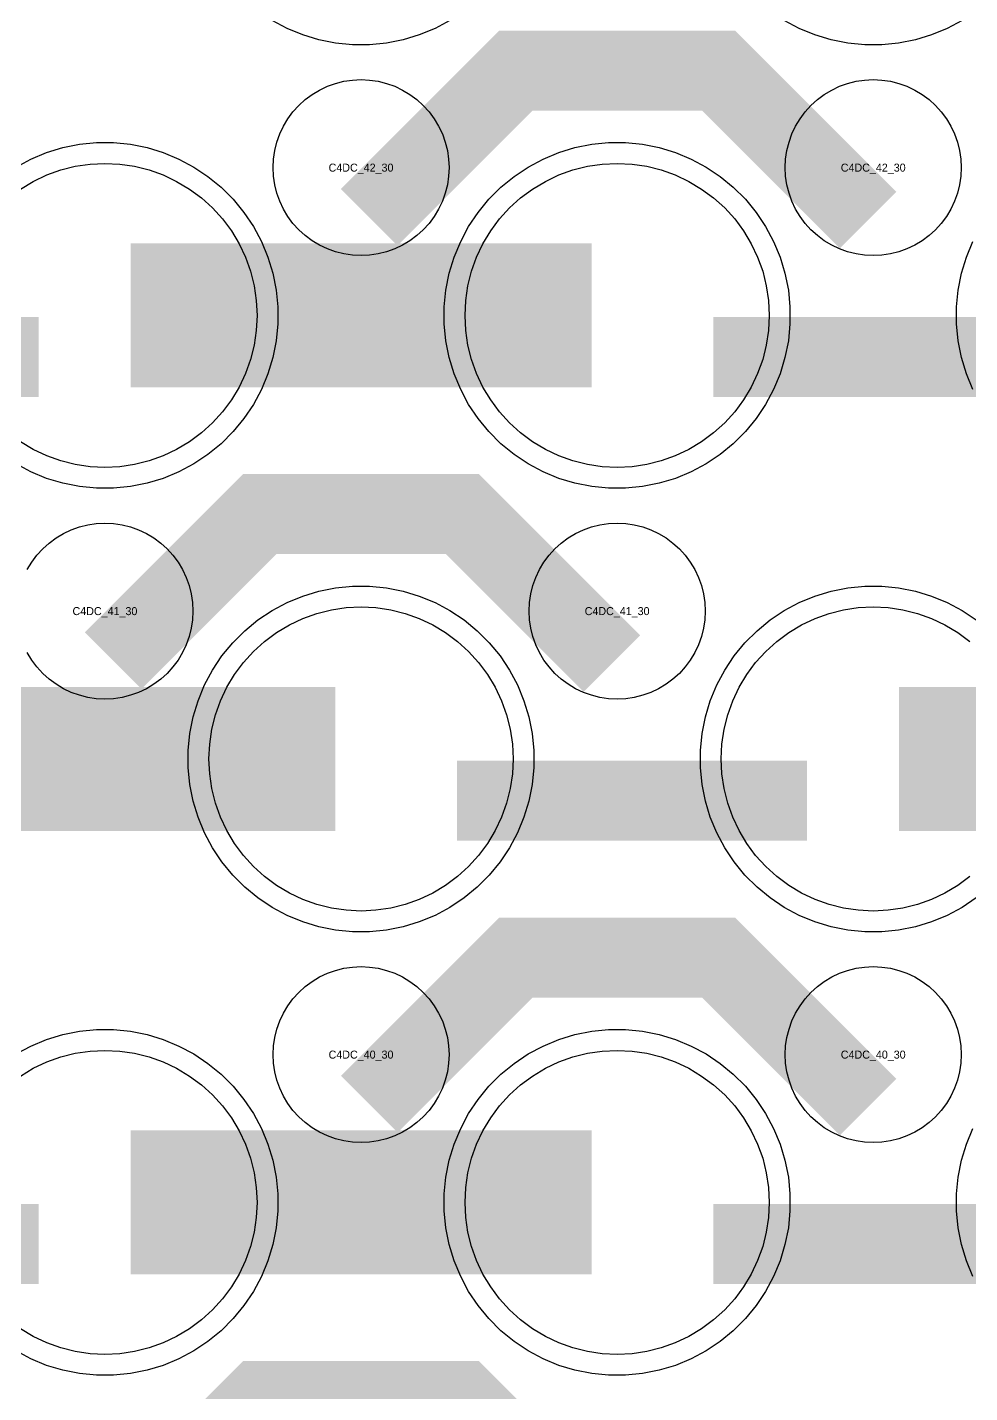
# Model space of a CAD drawing. Extents: x -11880 to 11880, y -14992 to 14992.
# Drawn here: x -2424.2 to -2129.9, y -9356.4 to -8929.8 of the extents above; entities that cross this region are included whole.
import ezdxf
from ezdxf.enums import TextEntityAlignment as Align

# ---------------------------------------------------------------- set-up
doc = ezdxf.new("R2010")
doc.units = 0
doc.header["$MEASUREMENT"] = 0
for name, color, linetype in [('GDS_775_DT_237', 138, 'CONTINUOUS'), ('RDL1_FS', 34, 'CONTINUOUS'), ('RDL_BS', 160, 'CONTINUOUS')]:
    doc.layers.add(name, color=color, linetype=linetype)

msp = doc.modelspace()

# ---------------------------------------------------------------- linework, layer by layer
at = {"layer": 'RDL1_FS'}
for points in [[(-2426.395, -8980.373), (-2422.395, -8977.975), (-2418.181, -8975.983), (-2413.791, -8974.411), (-2409.268, -8973.279), (-2404.657, -8972.595), (-2400, -8972.366), (-2395.343, -8972.595), (-2390.732, -8973.279), (-2386.209, -8974.411), (-2381.819, -8975.983), (-2377.605, -8977.975), (-2373.605, -8980.373), (-2369.86, -8983.151), (-2366.406, -8986.281), (-2363.276, -8989.735), (-2360.498, -8993.48), (-2358.1, -8997.48), (-2356.108, -9001.694), (-2354.536, -9006.084), (-2353.404, -9010.607), (-2352.72, -9015.218), (-2352.491, -9019.875), (-2352.72, -9024.532), (-2353.404, -9029.143), (-2354.536, -9033.666), (-2356.108, -9038.056), (-2358.1, -9042.27), (-2360.498, -9046.27), (-2363.276, -9050.015), (-2366.406, -9053.469), (-2369.86, -9056.599), (-2373.605, -9059.377), (-2377.605, -9061.775), (-2381.819, -9063.767), (-2386.209, -9065.339), (-2390.732, -9066.471), (-2395.343, -9067.155), (-2400, -9067.384), (-2404.657, -9067.155), (-2409.268, -9066.471), (-2413.791, -9065.339), (-2418.181, -9063.767), (-2422.395, -9061.775), (-2426.395, -9059.377)], [(-2129.86, -9195.159), (-2133.605, -9197.937), (-2137.605, -9200.335), (-2141.819, -9202.327), (-2146.209, -9203.899), (-2150.732, -9205.031), (-2155.343, -9205.715), (-2160, -9205.944), (-2164.657, -9205.715), (-2169.268, -9205.031), (-2173.791, -9203.899), (-2178.181, -9202.327), (-2182.395, -9200.335), (-2186.395, -9197.937), (-2190.14, -9195.159), (-2193.594, -9192.029), (-2196.724, -9188.575), (-2199.502, -9184.83), (-2201.9, -9180.83), (-2203.892, -9176.616), (-2205.464, -9172.226), (-2206.596, -9167.703), (-2207.28, -9163.092), (-2207.509, -9158.435), (-2207.28, -9153.778), (-2206.596, -9149.167), (-2205.464, -9144.644), (-2203.892, -9140.254), (-2201.9, -9136.04), (-2199.502, -9132.04), (-2196.724, -9128.295), (-2193.594, -9124.841), (-2190.14, -9121.711), (-2186.395, -9118.933), (-2182.395, -9116.535), (-2178.181, -9114.543), (-2173.791, -9112.971), (-2169.268, -9111.839), (-2164.657, -9111.155), (-2160, -9110.926), (-2155.343, -9111.155), (-2150.732, -9111.839), (-2146.209, -9112.971), (-2141.819, -9114.543), (-2137.605, -9116.535), (-2133.605, -9118.933), (-2129.86, -9121.711)]]:
    msp.add_lwpolyline(points, dxfattribs=at)
for points in [[(-2240, -9067.384), (-2244.657, -9067.155), (-2249.268, -9066.471), (-2253.791, -9065.339), (-2258.181, -9063.767), (-2262.395, -9061.775), (-2266.395, -9059.377), (-2270.14, -9056.599), (-2273.594, -9053.469), (-2276.724, -9050.015), (-2279.502, -9046.27), (-2281.9, -9042.27), (-2283.892, -9038.056), (-2285.464, -9033.666), (-2286.596, -9029.143), (-2287.28, -9024.532), (-2287.509, -9019.875), (-2287.28, -9015.218), (-2286.596, -9010.607), (-2285.464, -9006.084), (-2283.892, -9001.694), (-2281.9, -8997.48), (-2279.502, -8993.48), (-2276.724, -8989.735), (-2273.594, -8986.281), (-2270.14, -8983.151), (-2266.395, -8980.373), (-2262.395, -8977.975), (-2258.181, -8975.983), (-2253.791, -8974.411), (-2249.268, -8973.279), (-2244.657, -8972.595), (-2240, -8972.366), (-2235.343, -8972.595), (-2230.732, -8973.279), (-2226.209, -8974.411), (-2221.819, -8975.983), (-2217.605, -8977.975), (-2213.605, -8980.373), (-2209.86, -8983.151), (-2206.406, -8986.281), (-2203.276, -8989.735), (-2200.498, -8993.48), (-2198.1, -8997.48), (-2196.108, -9001.694), (-2194.536, -9006.084), (-2193.404, -9010.607), (-2192.72, -9015.218), (-2192.491, -9019.875), (-2192.72, -9024.532), (-2193.404, -9029.143), (-2194.536, -9033.666), (-2196.108, -9038.056), (-2198.1, -9042.27), (-2200.498, -9046.27), (-2203.276, -9050.015), (-2206.406, -9053.469), (-2209.86, -9056.599), (-2213.605, -9059.377), (-2217.605, -9061.775), (-2221.819, -9063.767), (-2226.209, -9065.339), (-2230.732, -9066.471), (-2235.343, -9067.155)], [(-2320, -9205.944), (-2324.657, -9205.715), (-2329.268, -9205.031), (-2333.791, -9203.899), (-2338.181, -9202.327), (-2342.395, -9200.335), (-2346.395, -9197.937), (-2350.14, -9195.159), (-2353.594, -9192.029), (-2356.724, -9188.575), (-2359.502, -9184.83), (-2361.9, -9180.83), (-2363.892, -9176.616), (-2365.464, -9172.226), (-2366.596, -9167.703), (-2367.28, -9163.092), (-2367.509, -9158.435), (-2367.28, -9153.778), (-2366.596, -9149.167), (-2365.464, -9144.644), (-2363.892, -9140.254), (-2361.9, -9136.04), (-2359.502, -9132.04), (-2356.724, -9128.295), (-2353.594, -9124.841), (-2350.14, -9121.711), (-2346.395, -9118.933), (-2342.395, -9116.535), (-2338.181, -9114.543), (-2333.791, -9112.971), (-2329.268, -9111.839), (-2324.657, -9111.155), (-2320, -9110.926), (-2315.343, -9111.155), (-2310.732, -9111.839), (-2306.209, -9112.971), (-2301.819, -9114.543), (-2297.605, -9116.535), (-2293.605, -9118.933), (-2289.86, -9121.711), (-2286.406, -9124.841), (-2283.276, -9128.295), (-2280.498, -9132.04), (-2278.1, -9136.04), (-2276.108, -9140.254), (-2274.536, -9144.644), (-2273.404, -9149.167), (-2272.72, -9153.778), (-2272.491, -9158.435), (-2272.72, -9163.092), (-2273.404, -9167.703), (-2274.536, -9172.226), (-2276.108, -9176.616), (-2278.1, -9180.83), (-2280.498, -9184.83), (-2283.276, -9188.575), (-2286.406, -9192.029), (-2289.86, -9195.159), (-2293.605, -9197.937), (-2297.605, -9200.335), (-2301.819, -9202.327), (-2306.209, -9203.899), (-2310.732, -9205.031), (-2315.343, -9205.715)]]:
    msp.add_lwpolyline(points, close=True, dxfattribs=at)
for points in [[(-2391.998, -9019.875, 45, 45, 0), (-2319.998, -9019.875, 45, 45, 0)], [(-2319.998, -9019.875, 45, 45, 0), (-2247.998, -9019.875, 45, 45, 0)], [(-2471.998, -9158.435, 45, 45, 0), (-2399.998, -9158.435, 45, 45, 0)], [(-2399.998, -9158.435, 45, 45, 0), (-2327.998, -9158.435, 45, 45, 0)], [(-2151.998, -9158.435, 45, 45, 0), (-2079.998, -9158.435, 45, 45, 0)]]:
    msp.add_lwpolyline(points, format="xyseb", dxfattribs=at)
at = {"layer": 'RDL1_FS', "color": 240, "true_color": 0xed1f24}
msp.add_lwpolyline([(-2426.395, -9257.498), (-2422.395, -9255.1), (-2418.181, -9253.108), (-2413.791, -9251.536), (-2409.268, -9250.404), (-2404.657, -9249.72), (-2400, -9249.491), (-2395.343, -9249.72), (-2390.732, -9250.404), (-2386.209, -9251.536), (-2381.819, -9253.108), (-2377.605, -9255.1), (-2373.605, -9257.498), (-2369.86, -9260.276), (-2366.406, -9263.406), (-2363.276, -9266.86), (-2360.498, -9270.605), (-2358.1, -9274.605), (-2356.108, -9278.819), (-2354.536, -9283.209), (-2353.404, -9287.732), (-2352.72, -9292.343), (-2352.491, -9297), (-2352.72, -9301.657), (-2353.404, -9306.268), (-2354.536, -9310.791), (-2356.108, -9315.181), (-2358.1, -9319.395), (-2360.498, -9323.395), (-2363.276, -9327.14), (-2366.406, -9330.594), (-2369.86, -9333.724), (-2373.605, -9336.502), (-2377.605, -9338.9), (-2381.819, -9340.892), (-2386.209, -9342.464), (-2390.732, -9343.596), (-2395.343, -9344.28), (-2400, -9344.509), (-2404.657, -9344.28), (-2409.268, -9343.596), (-2413.791, -9342.464), (-2418.181, -9340.892), (-2422.395, -9338.9), (-2426.395, -9336.502)], dxfattribs=at)
msp.add_lwpolyline([(-2240, -9344.509), (-2244.657, -9344.28), (-2249.268, -9343.596), (-2253.791, -9342.464), (-2258.181, -9340.892), (-2262.395, -9338.9), (-2266.395, -9336.502), (-2270.14, -9333.724), (-2273.594, -9330.594), (-2276.724, -9327.14), (-2279.502, -9323.395), (-2281.9, -9319.395), (-2283.892, -9315.181), (-2285.464, -9310.791), (-2286.596, -9306.268), (-2287.28, -9301.657), (-2287.509, -9297), (-2287.28, -9292.343), (-2286.596, -9287.732), (-2285.464, -9283.209), (-2283.892, -9278.819), (-2281.9, -9274.605), (-2279.502, -9270.605), (-2276.724, -9266.86), (-2273.594, -9263.406), (-2270.14, -9260.276), (-2266.395, -9257.498), (-2262.395, -9255.1), (-2258.181, -9253.108), (-2253.791, -9251.536), (-2249.268, -9250.404), (-2244.657, -9249.72), (-2240, -9249.491), (-2235.343, -9249.72), (-2230.732, -9250.404), (-2226.209, -9251.536), (-2221.819, -9253.108), (-2217.605, -9255.1), (-2213.605, -9257.498), (-2209.86, -9260.276), (-2206.406, -9263.406), (-2203.276, -9266.86), (-2200.498, -9270.605), (-2198.1, -9274.605), (-2196.108, -9278.819), (-2194.536, -9283.209), (-2193.404, -9287.732), (-2192.72, -9292.343), (-2192.491, -9297), (-2192.72, -9301.657), (-2193.404, -9306.268), (-2194.536, -9310.791), (-2196.108, -9315.181), (-2198.1, -9319.395), (-2200.498, -9323.395), (-2203.276, -9327.14), (-2206.406, -9330.594), (-2209.86, -9333.724), (-2213.605, -9336.502), (-2217.605, -9338.9), (-2221.819, -9340.892), (-2226.209, -9342.464), (-2230.732, -9343.596), (-2235.343, -9344.28)], close=True, dxfattribs=at)
for points in [[(-2391.998, -9297, 45, 45, 0), (-2319.998, -9297, 45, 45, 0)], [(-2319.998, -9297, 45, 45, 0), (-2247.998, -9297, 45, 45, 0)]]:
    msp.add_lwpolyline(points, format="xyseb", dxfattribs=at)
at = {"layer": 'RDL_BS'}
for points in [[(-2292.223, -8927.693), (-2296.885, -8930.185), (-2301.795, -8932.216), (-2306.835, -8933.747), (-2312.062, -8934.793), (-2317.356, -8935.31), (-2322.644, -8935.31), (-2327.938, -8934.793), (-2333.165, -8933.747), (-2338.205, -8932.216), (-2343.115, -8930.185), (-2347.777, -8927.693)], [(-2132.223, -8927.693), (-2136.885, -8930.185), (-2141.795, -8932.216), (-2146.835, -8933.747), (-2152.062, -8934.793), (-2157.356, -8935.31), (-2162.644, -8935.31), (-2167.938, -8934.793), (-2173.165, -8933.747), (-2178.205, -8932.216), (-2183.115, -8930.185), (-2187.777, -8927.693)], [(-2427.777, -8973.492), (-2423.115, -8971), (-2418.205, -8968.969), (-2413.165, -8967.438), (-2407.938, -8966.392), (-2402.644, -8965.875), (-2397.356, -8965.875), (-2392.062, -8966.392), (-2386.835, -8967.438), (-2381.795, -8968.969), (-2376.885, -8971), (-2372.223, -8973.492), (-2367.809, -8976.439), (-2363.708, -8979.801), (-2359.926, -8983.583), (-2356.564, -8987.684), (-2353.617, -8992.098), (-2351.125, -8996.76), (-2349.094, -9001.67), (-2347.563, -9006.71), (-2346.517, -9011.937), (-2346, -9017.231), (-2346, -9022.519), (-2346.517, -9027.813), (-2347.563, -9033.04), (-2349.094, -9038.08), (-2351.125, -9042.99), (-2353.617, -9047.652), (-2356.564, -9052.066), (-2359.926, -9056.167), (-2363.708, -9059.949), (-2367.809, -9063.311), (-2372.223, -9066.258), (-2376.885, -9068.75), (-2381.795, -9070.781), (-2386.835, -9072.312), (-2392.062, -9073.358), (-2397.356, -9073.875), (-2402.644, -9073.875), (-2407.938, -9073.358), (-2413.165, -9072.312), (-2418.205, -9070.781), (-2423.115, -9068.75), (-2427.777, -9066.258)], [(-2128.875, -9042.99), (-2130.906, -9038.08), (-2132.437, -9033.04), (-2133.483, -9027.813), (-2134, -9022.519), (-2134, -9017.231), (-2133.483, -9011.937), (-2132.437, -9006.71), (-2130.906, -9001.67), (-2128.875, -8996.76)], [(-2424.25, -9099.291), (-2422.857, -9096.967), (-2421.254, -9094.804), (-2419.442, -9092.805), (-2417.443, -9090.993), (-2415.28, -9089.39), (-2412.956, -9087.997), (-2410.519, -9086.845), (-2407.984, -9085.938), (-2405.365, -9085.281), (-2402.693, -9084.885), (-2400, -9084.753), (-2397.307, -9084.885), (-2394.635, -9085.281), (-2392.016, -9085.938), (-2389.481, -9086.845), (-2387.044, -9087.997), (-2384.72, -9089.39), (-2382.557, -9090.993), (-2380.558, -9092.805), (-2378.746, -9094.804), (-2377.143, -9096.967), (-2375.75, -9099.291), (-2374.598, -9101.728), (-2373.691, -9104.263), (-2373.034, -9106.882), (-2372.638, -9109.554), (-2372.506, -9112.247), (-2372.638, -9114.94), (-2373.034, -9117.612), (-2373.691, -9120.231), (-2374.598, -9122.766), (-2375.75, -9125.203), (-2377.143, -9127.527), (-2378.746, -9129.69), (-2380.558, -9131.689), (-2382.557, -9133.501), (-2384.72, -9135.104), (-2387.044, -9136.497), (-2389.481, -9137.649), (-2392.016, -9138.556), (-2394.635, -9139.213), (-2397.307, -9139.609), (-2400, -9139.741), (-2402.693, -9139.609), (-2405.365, -9139.213), (-2407.984, -9138.556), (-2410.519, -9137.649), (-2412.956, -9136.497), (-2415.28, -9135.104), (-2417.443, -9133.501), (-2419.442, -9131.689), (-2421.254, -9129.69), (-2422.857, -9127.527), (-2424.25, -9125.203)], [(-2127.809, -9201.871), (-2132.223, -9204.818), (-2136.885, -9207.31), (-2141.795, -9209.341), (-2146.835, -9210.872), (-2152.062, -9211.918), (-2157.356, -9212.435), (-2162.644, -9212.435), (-2167.938, -9211.918), (-2173.165, -9210.872), (-2178.205, -9209.341), (-2183.115, -9207.31), (-2187.777, -9204.818), (-2192.191, -9201.871), (-2196.292, -9198.509), (-2200.074, -9194.727), (-2203.436, -9190.626), (-2206.383, -9186.212), (-2208.875, -9181.55), (-2210.906, -9176.64), (-2212.437, -9171.6), (-2213.483, -9166.373), (-2214, -9161.079), (-2214, -9155.791), (-2213.483, -9150.497), (-2212.437, -9145.27), (-2210.906, -9140.23), (-2208.875, -9135.32), (-2206.383, -9130.658), (-2203.436, -9126.244), (-2200.074, -9122.143), (-2196.292, -9118.361), (-2192.191, -9114.999), (-2187.777, -9112.052), (-2183.115, -9109.56), (-2178.205, -9107.529), (-2173.165, -9105.998), (-2167.938, -9104.952), (-2162.644, -9104.435), (-2157.356, -9104.435), (-2152.062, -9104.952), (-2146.835, -9105.998), (-2141.795, -9107.529), (-2136.885, -9109.56), (-2132.223, -9112.052), (-2127.809, -9114.999)]]:
    msp.add_lwpolyline(points, dxfattribs=at)
for points in [[(-2317.438, -8989.189, 25, 25, 0), (-2271.623, -8943.374, 25, 25, 0), (-2238.07, -8943.374, 25, 25, 0)], [(-2161.599, -8990.088, 25, 25, 0), (-2208.313, -8943.374, 25, 25, 0), (-2238.071, -8943.374, 25, 25, 0)], [(-2529.984, -9032.888, 25, 25, 0), (-2420.719, -9032.888, 25, 25, 0)], [(-2209.984, -9032.888, 25, 25, 0), (-2100.719, -9032.888, 25, 25, 0)], [(-2397.438, -9127.749, 25, 25, 0), (-2351.623, -9081.934, 25, 25, 0), (-2318.07, -9081.934, 25, 25, 0)], [(-2241.599, -9128.648, 25, 25, 0), (-2288.313, -9081.934, 25, 25, 0), (-2318.071, -9081.934, 25, 25, 0)], [(-2289.984, -9171.448, 25, 25, 0), (-2180.719, -9171.448, 25, 25, 0)], [(-2317.438, -9266.314, 25, 25, 0), (-2271.623, -9220.499, 25, 25, 0), (-2238.07, -9220.499, 25, 25, 0)], [(-2161.599, -9267.213, 25, 25, 0), (-2208.313, -9220.499, 25, 25, 0), (-2238.071, -9220.499, 25, 25, 0)], [(-2397.438, -9404.879, 25, 25, 0), (-2351.623, -9359.064, 25, 25, 0), (-2318.07, -9359.064, 25, 25, 0)], [(-2241.599, -9405.778, 25, 25, 0), (-2288.313, -9359.064, 25, 25, 0), (-2318.071, -9359.064, 25, 25, 0)]]:
    msp.add_lwpolyline(points, format="xyseb", dxfattribs=at)
for points in [[(-2320, -9001.181), (-2322.693, -9001.049), (-2325.365, -9000.653), (-2327.984, -8999.996), (-2330.519, -8999.089), (-2332.956, -8997.937), (-2335.28, -8996.544), (-2337.443, -8994.941), (-2339.442, -8993.129), (-2341.254, -8991.13), (-2342.857, -8988.967), (-2344.25, -8986.643), (-2345.402, -8984.206), (-2346.309, -8981.671), (-2346.966, -8979.052), (-2347.362, -8976.38), (-2347.494, -8973.687), (-2347.362, -8970.994), (-2346.966, -8968.322), (-2346.309, -8965.703), (-2345.402, -8963.168), (-2344.25, -8960.731), (-2342.857, -8958.407), (-2341.254, -8956.244), (-2339.442, -8954.245), (-2337.443, -8952.433), (-2335.28, -8950.83), (-2332.956, -8949.437), (-2330.519, -8948.285), (-2327.984, -8947.378), (-2325.365, -8946.721), (-2322.693, -8946.325), (-2320, -8946.193), (-2317.307, -8946.325), (-2314.635, -8946.721), (-2312.016, -8947.378), (-2309.481, -8948.285), (-2307.044, -8949.437), (-2304.72, -8950.83), (-2302.557, -8952.433), (-2300.558, -8954.245), (-2298.746, -8956.244), (-2297.143, -8958.407), (-2295.75, -8960.731), (-2294.598, -8963.168), (-2293.691, -8965.703), (-2293.034, -8968.322), (-2292.638, -8970.994), (-2292.506, -8973.687), (-2292.638, -8976.38), (-2293.034, -8979.052), (-2293.691, -8981.671), (-2294.598, -8984.206), (-2295.75, -8986.643), (-2297.143, -8988.967), (-2298.746, -8991.13), (-2300.558, -8993.129), (-2302.557, -8994.941), (-2304.72, -8996.544), (-2307.044, -8997.937), (-2309.481, -8999.089), (-2312.016, -8999.996), (-2314.635, -9000.653), (-2317.307, -9001.049)], [(-2160, -9001.181), (-2162.693, -9001.049), (-2165.365, -9000.653), (-2167.984, -8999.996), (-2170.519, -8999.089), (-2172.956, -8997.937), (-2175.28, -8996.544), (-2177.443, -8994.941), (-2179.442, -8993.129), (-2181.254, -8991.13), (-2182.857, -8988.967), (-2184.25, -8986.643), (-2185.402, -8984.206), (-2186.309, -8981.671), (-2186.966, -8979.052), (-2187.362, -8976.38), (-2187.494, -8973.687), (-2187.362, -8970.994), (-2186.966, -8968.322), (-2186.309, -8965.703), (-2185.402, -8963.168), (-2184.25, -8960.731), (-2182.857, -8958.407), (-2181.254, -8956.244), (-2179.442, -8954.245), (-2177.443, -8952.433), (-2175.28, -8950.83), (-2172.956, -8949.437), (-2170.519, -8948.285), (-2167.984, -8947.378), (-2165.365, -8946.721), (-2162.693, -8946.325), (-2160, -8946.193), (-2157.307, -8946.325), (-2154.635, -8946.721), (-2152.016, -8947.378), (-2149.481, -8948.285), (-2147.044, -8949.437), (-2144.72, -8950.83), (-2142.557, -8952.433), (-2140.558, -8954.245), (-2138.746, -8956.244), (-2137.143, -8958.407), (-2135.75, -8960.731), (-2134.598, -8963.168), (-2133.691, -8965.703), (-2133.034, -8968.322), (-2132.638, -8970.994), (-2132.506, -8973.687), (-2132.638, -8976.38), (-2133.034, -8979.052), (-2133.691, -8981.671), (-2134.598, -8984.206), (-2135.75, -8986.643), (-2137.143, -8988.967), (-2138.746, -8991.13), (-2140.558, -8993.129), (-2142.557, -8994.941), (-2144.72, -8996.544), (-2147.044, -8997.937), (-2149.481, -8999.089), (-2152.016, -8999.996), (-2154.635, -9000.653), (-2157.307, -9001.049)], [(-2242.644, -9073.875), (-2247.938, -9073.358), (-2253.165, -9072.312), (-2258.205, -9070.781), (-2263.115, -9068.75), (-2267.777, -9066.258), (-2272.191, -9063.311), (-2276.292, -9059.949), (-2280.074, -9056.167), (-2283.436, -9052.066), (-2286.383, -9047.652), (-2288.875, -9042.99), (-2290.906, -9038.08), (-2292.437, -9033.04), (-2293.483, -9027.813), (-2294, -9022.519), (-2294, -9017.231), (-2293.483, -9011.937), (-2292.437, -9006.71), (-2290.906, -9001.67), (-2288.875, -8996.76), (-2286.383, -8992.098), (-2283.436, -8987.684), (-2280.074, -8983.583), (-2276.292, -8979.801), (-2272.191, -8976.439), (-2267.777, -8973.492), (-2263.115, -8971), (-2258.205, -8968.969), (-2253.165, -8967.438), (-2247.938, -8966.392), (-2242.644, -8965.875), (-2237.356, -8965.875), (-2232.062, -8966.392), (-2226.835, -8967.438), (-2221.795, -8968.969), (-2216.885, -8971), (-2212.223, -8973.492), (-2207.809, -8976.439), (-2203.708, -8979.801), (-2199.926, -8983.583), (-2196.564, -8987.684), (-2193.617, -8992.098), (-2191.125, -8996.76), (-2189.094, -9001.67), (-2187.563, -9006.71), (-2186.517, -9011.937), (-2186, -9017.231), (-2186, -9022.519), (-2186.517, -9027.813), (-2187.563, -9033.04), (-2189.094, -9038.08), (-2191.125, -9042.99), (-2193.617, -9047.652), (-2196.564, -9052.066), (-2199.926, -9056.167), (-2203.708, -9059.949), (-2207.809, -9063.311), (-2212.223, -9066.258), (-2216.885, -9068.75), (-2221.795, -9070.781), (-2226.835, -9072.312), (-2232.062, -9073.358), (-2237.356, -9073.875)], [(-2240, -9139.741), (-2242.693, -9139.609), (-2245.365, -9139.213), (-2247.984, -9138.556), (-2250.519, -9137.649), (-2252.956, -9136.497), (-2255.28, -9135.104), (-2257.443, -9133.501), (-2259.442, -9131.689), (-2261.254, -9129.69), (-2262.857, -9127.527), (-2264.25, -9125.203), (-2265.402, -9122.766), (-2266.309, -9120.231), (-2266.966, -9117.612), (-2267.362, -9114.94), (-2267.494, -9112.247), (-2267.362, -9109.554), (-2266.966, -9106.882), (-2266.309, -9104.263), (-2265.402, -9101.728), (-2264.25, -9099.291), (-2262.857, -9096.967), (-2261.254, -9094.804), (-2259.442, -9092.805), (-2257.443, -9090.993), (-2255.28, -9089.39), (-2252.956, -9087.997), (-2250.519, -9086.845), (-2247.984, -9085.938), (-2245.365, -9085.281), (-2242.693, -9084.885), (-2240, -9084.753), (-2237.307, -9084.885), (-2234.635, -9085.281), (-2232.016, -9085.938), (-2229.481, -9086.845), (-2227.044, -9087.997), (-2224.72, -9089.39), (-2222.557, -9090.993), (-2220.558, -9092.805), (-2218.746, -9094.804), (-2217.143, -9096.967), (-2215.75, -9099.291), (-2214.598, -9101.728), (-2213.691, -9104.263), (-2213.034, -9106.882), (-2212.638, -9109.554), (-2212.506, -9112.247), (-2212.638, -9114.94), (-2213.034, -9117.612), (-2213.691, -9120.231), (-2214.598, -9122.766), (-2215.75, -9125.203), (-2217.143, -9127.527), (-2218.746, -9129.69), (-2220.558, -9131.689), (-2222.557, -9133.501), (-2224.72, -9135.104), (-2227.044, -9136.497), (-2229.481, -9137.649), (-2232.016, -9138.556), (-2234.635, -9139.213), (-2237.307, -9139.609)], [(-2322.644, -9212.435), (-2327.938, -9211.918), (-2333.165, -9210.872), (-2338.205, -9209.341), (-2343.115, -9207.31), (-2347.777, -9204.818), (-2352.191, -9201.871), (-2356.292, -9198.509), (-2360.074, -9194.727), (-2363.436, -9190.626), (-2366.383, -9186.212), (-2368.875, -9181.55), (-2370.906, -9176.64), (-2372.437, -9171.6), (-2373.483, -9166.373), (-2374, -9161.079), (-2374, -9155.791), (-2373.483, -9150.497), (-2372.437, -9145.27), (-2370.906, -9140.23), (-2368.875, -9135.32), (-2366.383, -9130.658), (-2363.436, -9126.244), (-2360.074, -9122.143), (-2356.292, -9118.361), (-2352.191, -9114.999), (-2347.777, -9112.052), (-2343.115, -9109.56), (-2338.205, -9107.529), (-2333.165, -9105.998), (-2327.938, -9104.952), (-2322.644, -9104.435), (-2317.356, -9104.435), (-2312.062, -9104.952), (-2306.835, -9105.998), (-2301.795, -9107.529), (-2296.885, -9109.56), (-2292.223, -9112.052), (-2287.809, -9114.999), (-2283.708, -9118.361), (-2279.926, -9122.143), (-2276.564, -9126.244), (-2273.617, -9130.658), (-2271.125, -9135.32), (-2269.094, -9140.23), (-2267.563, -9145.27), (-2266.517, -9150.497), (-2266, -9155.791), (-2266, -9161.079), (-2266.517, -9166.373), (-2267.563, -9171.6), (-2269.094, -9176.64), (-2271.125, -9181.55), (-2273.617, -9186.212), (-2276.564, -9190.626), (-2279.926, -9194.727), (-2283.708, -9198.509), (-2287.809, -9201.871), (-2292.223, -9204.818), (-2296.885, -9207.31), (-2301.795, -9209.341), (-2306.835, -9210.872), (-2312.062, -9211.918), (-2317.356, -9212.435)], [(-2320, -9278.306), (-2322.693, -9278.174), (-2325.365, -9277.778), (-2327.984, -9277.121), (-2330.519, -9276.214), (-2332.956, -9275.062), (-2335.28, -9273.669), (-2337.443, -9272.066), (-2339.442, -9270.254), (-2341.254, -9268.255), (-2342.857, -9266.092), (-2344.25, -9263.768), (-2345.402, -9261.331), (-2346.309, -9258.796), (-2346.966, -9256.177), (-2347.362, -9253.505), (-2347.494, -9250.812), (-2347.362, -9248.119), (-2346.966, -9245.447), (-2346.309, -9242.828), (-2345.402, -9240.293), (-2344.25, -9237.856), (-2342.857, -9235.532), (-2341.254, -9233.369), (-2339.442, -9231.37), (-2337.443, -9229.558), (-2335.28, -9227.955), (-2332.956, -9226.562), (-2330.519, -9225.41), (-2327.984, -9224.503), (-2325.365, -9223.846), (-2322.693, -9223.45), (-2320, -9223.318), (-2317.307, -9223.45), (-2314.635, -9223.846), (-2312.016, -9224.503), (-2309.481, -9225.41), (-2307.044, -9226.562), (-2304.72, -9227.955), (-2302.557, -9229.558), (-2300.558, -9231.37), (-2298.746, -9233.369), (-2297.143, -9235.532), (-2295.75, -9237.856), (-2294.598, -9240.293), (-2293.691, -9242.828), (-2293.034, -9245.447), (-2292.638, -9248.119), (-2292.506, -9250.812), (-2292.638, -9253.505), (-2293.034, -9256.177), (-2293.691, -9258.796), (-2294.598, -9261.331), (-2295.75, -9263.768), (-2297.143, -9266.092), (-2298.746, -9268.255), (-2300.558, -9270.254), (-2302.557, -9272.066), (-2304.72, -9273.669), (-2307.044, -9275.062), (-2309.481, -9276.214), (-2312.016, -9277.121), (-2314.635, -9277.778), (-2317.307, -9278.174)], [(-2160, -9278.306), (-2162.693, -9278.174), (-2165.365, -9277.778), (-2167.984, -9277.121), (-2170.519, -9276.214), (-2172.956, -9275.062), (-2175.28, -9273.669), (-2177.443, -9272.066), (-2179.442, -9270.254), (-2181.254, -9268.255), (-2182.857, -9266.092), (-2184.25, -9263.768), (-2185.402, -9261.331), (-2186.309, -9258.796), (-2186.966, -9256.177), (-2187.362, -9253.505), (-2187.494, -9250.812), (-2187.362, -9248.119), (-2186.966, -9245.447), (-2186.309, -9242.828), (-2185.402, -9240.293), (-2184.25, -9237.856), (-2182.857, -9235.532), (-2181.254, -9233.369), (-2179.442, -9231.37), (-2177.443, -9229.558), (-2175.28, -9227.955), (-2172.956, -9226.562), (-2170.519, -9225.41), (-2167.984, -9224.503), (-2165.365, -9223.846), (-2162.693, -9223.45), (-2160, -9223.318), (-2157.307, -9223.45), (-2154.635, -9223.846), (-2152.016, -9224.503), (-2149.481, -9225.41), (-2147.044, -9226.562), (-2144.72, -9227.955), (-2142.557, -9229.558), (-2140.558, -9231.37), (-2138.746, -9233.369), (-2137.143, -9235.532), (-2135.75, -9237.856), (-2134.598, -9240.293), (-2133.691, -9242.828), (-2133.034, -9245.447), (-2132.638, -9248.119), (-2132.506, -9250.812), (-2132.638, -9253.505), (-2133.034, -9256.177), (-2133.691, -9258.796), (-2134.598, -9261.331), (-2135.75, -9263.768), (-2137.143, -9266.092), (-2138.746, -9268.255), (-2140.558, -9270.254), (-2142.557, -9272.066), (-2144.72, -9273.669), (-2147.044, -9275.062), (-2149.481, -9276.214), (-2152.016, -9277.121), (-2154.635, -9277.778), (-2157.307, -9278.174)]]:
    msp.add_lwpolyline(points, close=True, dxfattribs=at)
at = {"layer": 'RDL_BS', "color": 240, "true_color": 0xed1f24}
for points in [[(-2427.777, -9250.617), (-2423.115, -9248.125), (-2418.205, -9246.094), (-2413.165, -9244.563), (-2407.938, -9243.517), (-2402.644, -9243), (-2397.356, -9243), (-2392.062, -9243.517), (-2386.835, -9244.563), (-2381.795, -9246.094), (-2376.885, -9248.125), (-2372.223, -9250.617), (-2367.809, -9253.564), (-2363.708, -9256.926), (-2359.926, -9260.708), (-2356.564, -9264.809), (-2353.617, -9269.223), (-2351.125, -9273.885), (-2349.094, -9278.795), (-2347.563, -9283.835), (-2346.517, -9289.062), (-2346, -9294.356), (-2346, -9299.644), (-2346.517, -9304.938), (-2347.563, -9310.165), (-2349.094, -9315.205), (-2351.125, -9320.115), (-2353.617, -9324.777), (-2356.564, -9329.191), (-2359.926, -9333.292), (-2363.708, -9337.074), (-2367.809, -9340.436), (-2372.223, -9343.383), (-2376.885, -9345.875), (-2381.795, -9347.906), (-2386.835, -9349.437), (-2392.062, -9350.483), (-2397.356, -9351), (-2402.644, -9351), (-2407.938, -9350.483), (-2413.165, -9349.437), (-2418.205, -9347.906), (-2423.115, -9345.875), (-2427.777, -9343.383)], [(-2128.875, -9320.115), (-2130.906, -9315.205), (-2132.437, -9310.165), (-2133.483, -9304.938), (-2134, -9299.644), (-2134, -9294.356), (-2133.483, -9289.062), (-2132.437, -9283.835), (-2130.906, -9278.795), (-2128.875, -9273.885)]]:
    msp.add_lwpolyline(points, dxfattribs=at)
msp.add_lwpolyline([(-2242.644, -9351), (-2247.938, -9350.483), (-2253.165, -9349.437), (-2258.205, -9347.906), (-2263.115, -9345.875), (-2267.777, -9343.383), (-2272.191, -9340.436), (-2276.292, -9337.074), (-2280.074, -9333.292), (-2283.436, -9329.191), (-2286.383, -9324.777), (-2288.875, -9320.115), (-2290.906, -9315.205), (-2292.437, -9310.165), (-2293.483, -9304.938), (-2294, -9299.644), (-2294, -9294.356), (-2293.483, -9289.062), (-2292.437, -9283.835), (-2290.906, -9278.795), (-2288.875, -9273.885), (-2286.383, -9269.223), (-2283.436, -9264.809), (-2280.074, -9260.708), (-2276.292, -9256.926), (-2272.191, -9253.564), (-2267.777, -9250.617), (-2263.115, -9248.125), (-2258.205, -9246.094), (-2253.165, -9244.563), (-2247.938, -9243.517), (-2242.644, -9243), (-2237.356, -9243), (-2232.062, -9243.517), (-2226.835, -9244.563), (-2221.795, -9246.094), (-2216.885, -9248.125), (-2212.223, -9250.617), (-2207.809, -9253.564), (-2203.708, -9256.926), (-2199.926, -9260.708), (-2196.564, -9264.809), (-2193.617, -9269.223), (-2191.125, -9273.885), (-2189.094, -9278.795), (-2187.563, -9283.835), (-2186.517, -9289.062), (-2186, -9294.356), (-2186, -9299.644), (-2186.517, -9304.938), (-2187.563, -9310.165), (-2189.094, -9315.205), (-2191.125, -9320.115), (-2193.617, -9324.777), (-2196.564, -9329.191), (-2199.926, -9333.292), (-2203.708, -9337.074), (-2207.809, -9340.436), (-2212.223, -9343.383), (-2216.885, -9345.875), (-2221.795, -9347.906), (-2226.835, -9349.437), (-2232.062, -9350.483), (-2237.356, -9351)], close=True, dxfattribs=at)
for points in [[(-2529.984, -9310.013, 25, 25, 0), (-2420.719, -9310.013, 25, 25, 0)], [(-2209.984, -9310.013, 25, 25, 0), (-2100.719, -9310.013, 25, 25, 0)]]:
    msp.add_lwpolyline(points, format="xyseb", dxfattribs=at)

# ---------------------------------------------------------------- texts
at = {"layer": 'GDS_775_DT_237'}
for s, p in [('C4DC_42_30', (-2320, -8973.687)), ('C4DC_42_30', (-2320, -8973.687)), ('C4DC_42_30', (-2160, -8973.687)), ('C4DC_42_30', (-2160, -8973.687)), ('C4DC_41_30', (-2400, -9112.247)), ('C4DC_41_30', (-2400, -9112.247)), ('C4DC_41_30', (-2240, -9112.247)), ('C4DC_41_30', (-2240, -9112.247)), ('C4DC_40_30', (-2320, -9250.812)), ('C4DC_40_30', (-2320, -9250.812)), ('C4DC_40_30', (-2160, -9250.812)), ('C4DC_40_30', (-2160, -9250.812))]:
    msp.add_text(s, height=2.5, dxfattribs=at).set_placement(p, align=Align.MIDDLE_CENTER)

doc.saveas('drawing.dxf')
